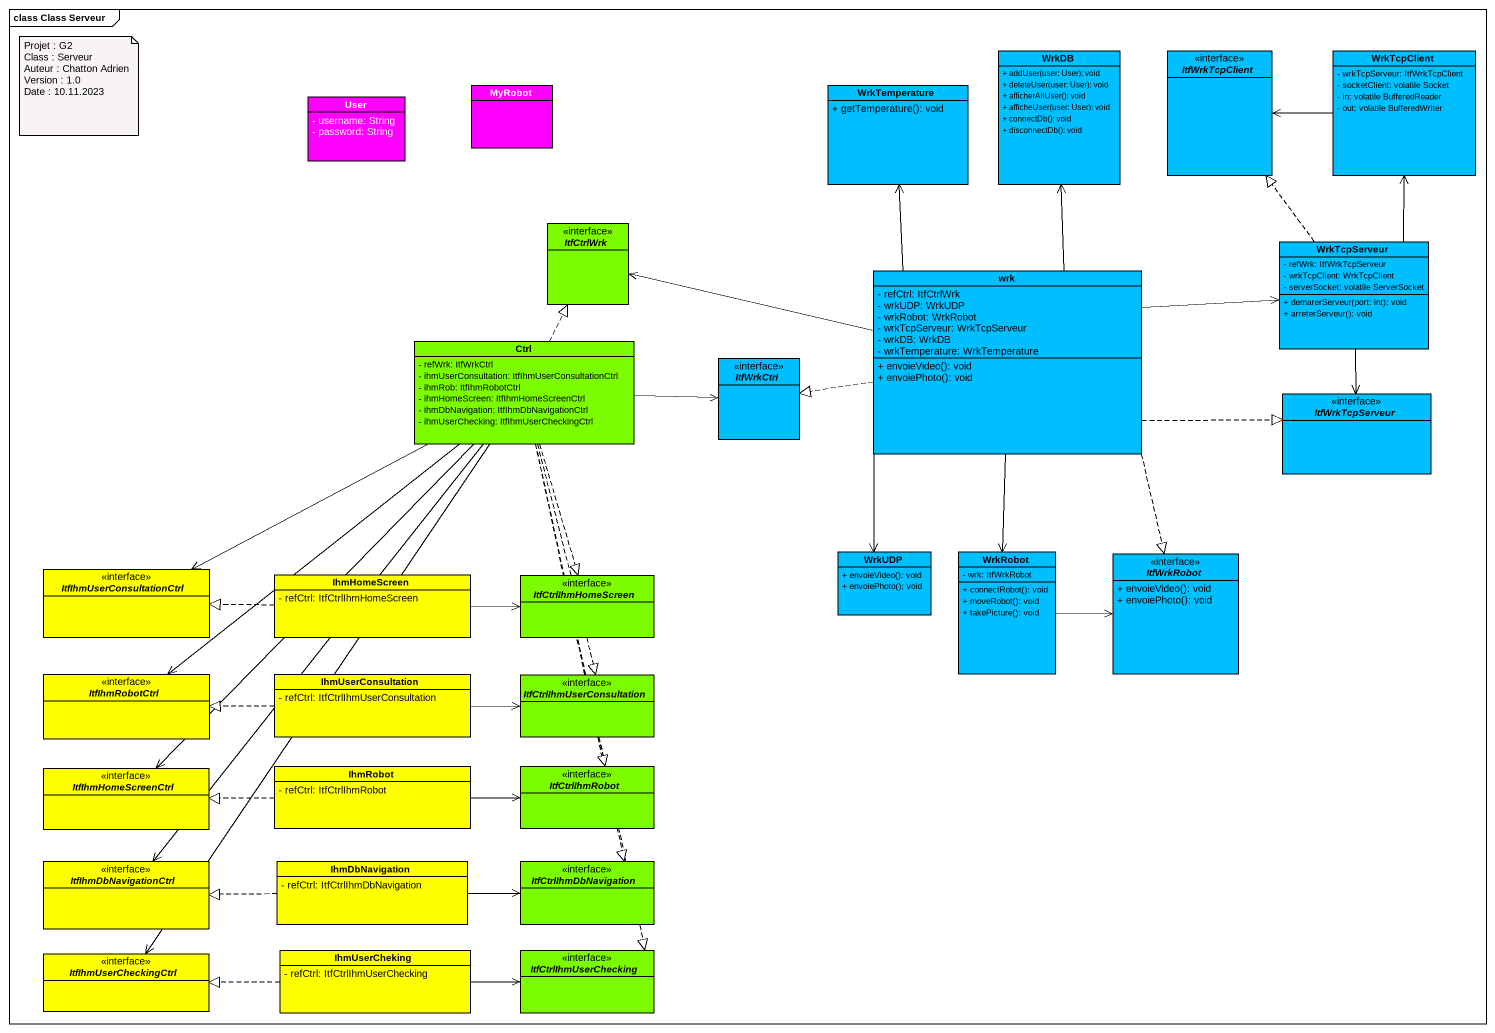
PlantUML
@startuml
mainframe class Class Serveur
hide circle
hide empty members
skinparam classAttributeIconSize 0
class WrkDB #00BFFF {
  + addUser(user: User): void
  + deleteUser(user: User): void
  + afficherAllUser(): void
  + afficheUser(user: User): void
  + connectDb(): void
  + disconnectDb(): void
}
interface ItfWrkTcpClient #00BFFF
class WrkTcpClient #00BFFF {
  - wrkTcpServeur: ItfWrkTcpClient
  - socketClient: volatile Socket
  - in: volatile BufferedReader
  - out: volatile BufferedWriter
}
class User #FF00FF {
  - username: String
  - password: String
}
class MyRobot #FF00FF
class WrkTemperature #00BFFF {
  + getTemperature(): void
}
interface ItfCtrlWrk #7CFC00
class wrk #00BFFF {
  - refCtrl: ItfCtrlWrk
  - wrkUDP: WrkUDP
  - wrkRobot: WrkRobot
  - wrkTcpServeur: WrkTcpServeur
  - wrkDB: WrkDB
  - wrkTemperature: WrkTemperature
  + envoieVideo(): void
  + envoiePhoto(): void
}
class WrkTcpServeur #00BFFF {
  - refWrk: ItfWrkTcpServeur
  - wrkTcpClient: WrkTcpClient
  - serverSocket: volatile ServerSocket
  + demarerServeur(port: int): void
  + arreterServeur(): void
}
class Ctrl #7CFC00 {
  - refWrk: ItfWrkCtrl
  - ihmUserConsultation: ItfIhmUserConsultationCtrl
  - ihmRob: ItfIhmRobotCtrl
  - ihmHomeScreen: ItfIhmHomeScreenCtrl
  - ihmDbNavigation: ItfIhmDbNavigationCtrl
  - ihmUserChecking: ItfIhmUserCheckingCtrl
}
interface ItfWrkCtrl #00BFFF
interface ItfWrkTcpServeur #00BFFF
class WrkUDP #00BFFF {
  + envoieVideo(): void
  + envoiePhoto(): void
}
class WrkRobot #00BFFF {
  - wrk: ItfWrkRobot
  + connectRobot(): void
  + moveRobot(): void
  + takePicture(): void
}
interface ItfWrkRobot #00BFFF {
  + envoieVideo(): void
  + envoiePhoto(): void
}
interface ItfIhmUserConsultationCtrl #FFFF00
class IhmHomeScreen #FFFF00 {
  - refCtrl: ItfCtrlIhmHomeScreen
}
interface ItfCtrlIhmHomeScreen #7CFC00
interface ItfIhmRobotCtrl #FFFF00
class IhmUserConsultation #FFFF00 {
  - refCtrl: ItfCtrlIhmUserConsultation
}
interface ItfCtrlIhmUserConsultation #7CFC00
interface ItfIhmHomeScreenCtrl #FFFF00
class IhmRobot #FFFF00 {
  - refCtrl: ItfCtrlIhmRobot
}
interface ItfCtrlIhmRobot #7CFC00
interface ItfIhmDbNavigationCtrl #FFFF00
class IhmDbNavigation #FFFF00 {
  - refCtrl: ItfCtrlIhmDbNavigation
}
interface ItfCtrlIhmDbNavigation #7CFC00
interface ItfIhmUserCheckingCtrl #FFFF00
class IhmUserCheking #FFFF00 {
  - refCtrl: ItfCtrlIhmUserChecking
}
interface ItfCtrlIhmUserChecking #7CFC00
WrkTcpClient -left-> ItfWrkTcpClient
wrk -up-> WrkDB
wrk -up-> WrkTemperature
wrk -left-> ItfCtrlWrk
wrk -right-> WrkTcpServeur
wrk .left.|> ItfWrkCtrl
wrk .right.|> ItfWrkTcpServeur
wrk --> WrkUDP
wrk --> WrkRobot
wrk ..|> ItfWrkRobot
WrkTcpServeur .up.|> ItfWrkTcpClient
WrkTcpServeur -up-> WrkTcpClient
WrkTcpServeur --> ItfWrkTcpServeur
Ctrl .up.|> ItfCtrlWrk
Ctrl ..|> ItfCtrlIhmHomeScreen
Ctrl ..|> ItfCtrlIhmUserConsultation
Ctrl ..|> ItfCtrlIhmRobot
Ctrl ..|> ItfCtrlIhmDbNavigation
Ctrl ..|> ItfCtrlIhmUserChecking
ItfWrkCtrl <-left- Ctrl
WrkRobot -right-> ItfWrkRobot
ItfIhmUserConsultationCtrl <-right- Ctrl
IhmHomeScreen .left.|> ItfIhmUserConsultationCtrl
IhmHomeScreen -right-> ItfCtrlIhmHomeScreen
ItfIhmRobotCtrl <-up- Ctrl
IhmUserConsultation .left.|> ItfIhmRobotCtrl
IhmUserConsultation -right-> ItfCtrlIhmUserConsultation
ItfIhmHomeScreenCtrl <-up- Ctrl
IhmRobot .left.|> ItfIhmHomeScreenCtrl
IhmRobot -right-> ItfCtrlIhmRobot
ItfIhmDbNavigationCtrl <-up- Ctrl
IhmDbNavigation .left.|> ItfIhmDbNavigationCtrl
IhmDbNavigation -right-> ItfCtrlIhmDbNavigation
ItfIhmUserCheckingCtrl <-up- Ctrl
IhmUserCheking .left.|> ItfIhmUserCheckingCtrl
IhmUserCheking -right-> ItfCtrlIhmUserChecking
note as N1
  Projet : G2
  Class : Serveur
  Auteur : Chatton Adrien
  Version : 1.0
  Date : 10.11.2023
end note
@enduml
